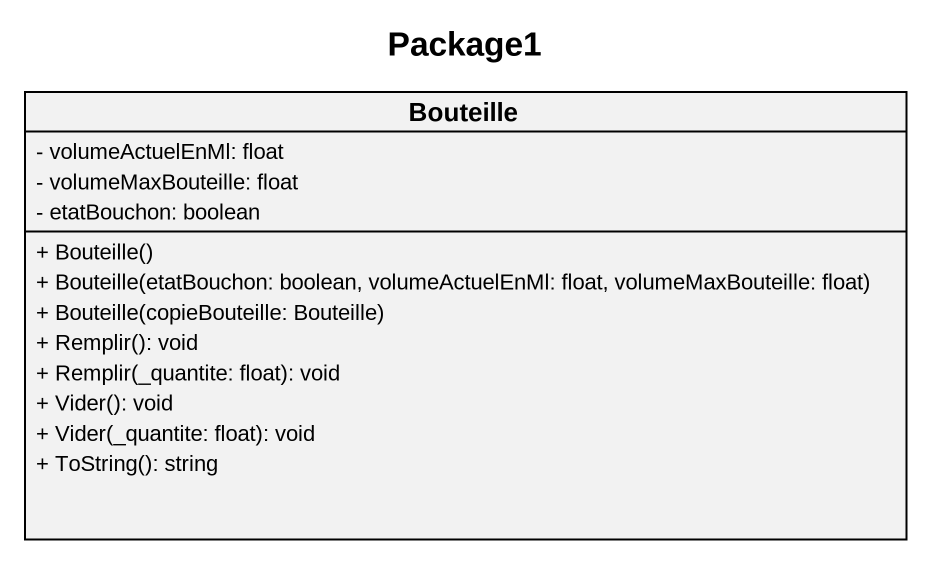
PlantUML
@startuml
title Package1
hide circle
hide empty members
skinparam classAttributeIconSize 0
class Bouteille {
  - volumeActuelEnMl: float
  - volumeMaxBouteille: float
  - etatBouchon: boolean
  + Bouteille()
  + Bouteille(etatBouchon: boolean, volumeActuelEnMl: float, volumeMaxBouteille: float)
  + Bouteille(copieBouteille: Bouteille)
  + Remplir(): void
  + Remplir(_quantite: float): void
  + Vider(): void
  + Vider(_quantite: float): void
  + ToString(): string
}
@enduml
